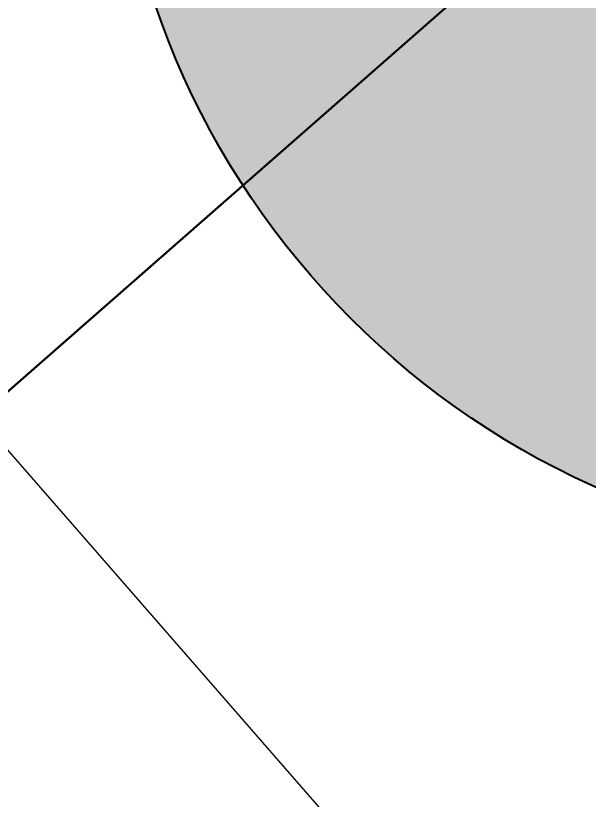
# Model space of a CAD drawing. Extents: x 380192 to 391966, y 6058532 to 6064394.
# Drawn here: x 389798.13 to 389805.86, y 6061090.07 to 6061100.65 of the extents above; entities that cross this region are included whole.
import ezdxf
from ezdxf.enums import TextEntityAlignment as Align

# ---------------------------------------------------------------- set-up
doc = ezdxf.new("R2010")
doc.units = 0
doc.header["$LTSCALE"] = 5
for name, color, linetype in [('AS-UNDERLAY-H', 141, 'Continuous'), ('C-RW', 13, 'Continuous'), ('CG-NOTES', 7, 'Continuous'), ('F-RW', 190, 'Continuous')]:
    doc.layers.add(name, color=color, linetype=linetype)
doc.layers.add('F-RW-T', color=190, linetype='Continuous', lineweight=9)
doc.styles.add('80CG', font='ARIALN.TTF', dxfattribs={"height": 10})
doc.styles.add('80L', font='ARIALN.TTF', dxfattribs={"height": 10})
doc.dimstyles.new('Compass 5 000', dxfattribs={"dimscale": 5, "dimtxt": 9, "dimasz": 2, "dimexe": 0.2, "dimexo": 0.0625, "dimgap": 0.5, "dimtad": 0, "dimtih": 1, "dimtoh": 1, "dimzin": 0, "dimdsep": 46, "dimtxsty": '80CG', "dimcen": 0.1, "dimse1": 1, "dimse2": 1, "dimclrd": 256, "dimclrt": 256, "dimaunit": 1, "dimadec": 4, "dimazin": 0, "dimtfac": 0.06, "dimtofl": 0, "dimtmove": 0, "dimatfit": 1, "dimfxl": 0.2, "dimtolj": 1, "dimtzin": 0, "dimlwd": -1, "dimarcsym": 0})

# ---------------------------------------------------------------- blocks, each defined once
blk = doc.blocks.new('*U458')
at = {"layer": 'AS-UNDERLAY-H'}
h = blk.add_hatch(color=256, dxfattribs=at)
h.dxf.hatch_style = 1
edge = h.paths.add_edge_path()
edge.add_arc((0, 0), 11, 0, 360)
at = {"layer": 'CG-NOTES', "color": 182}
blk.add_circle((0, 0), 11, dxfattribs=at)
at = {"color": 182, "style": '80L'}
blk.add_attdef('#', text='', height=10, dxfattribs=at).set_placement((0, 0), align=Align.MIDDLE_CENTER)

msp = doc.modelspace()

# ---------------------------------------------------------------- linework, layer by layer
at = {"layer": 'C-RW', "flags": 128}
msp.add_lwpolyline([(390470.977, 6061680.483), (390053.396, 6061319.298), (389695.897, 6061006.102), (389667.686, 6061007.965), (389605.211, 6060953.233), (389224.019, 6061068.409)], dxfattribs=at)
at = {"layer": 'F-RW', "flags": 128}
msp.add_lwpolyline([(388536.558, 6059978.166), (389205.6, 6060559.16), (389222.538, 6060593.561), (389357.25, 6060709.421), (390053.396, 6061319.298), (390733.835, 6061907.841)], dxfattribs=at)

# ---------------------------------------------------------------- block references
at = {"layer": 'CG-NOTES', "xscale": 1.000775450743927, "yscale": 1.000775450743927, "zscale": 1.000775450743927}
msp.add_blockref('*U458', (389810.441, 6061104.343, 905.481), dxfattribs=at).add_auto_attribs({'#': '213'})

# ---------------------------------------------------------------- leaders
at = {"layer": 'F-RW-T'}
msp.add_leader([(389810.784, 6061080.172), (389726.539, 6061176.637)], dimstyle='Compass 5 000', override={"dimtxsty": '80CG'}, dxfattribs=at)

doc.saveas('drawing.dxf')
